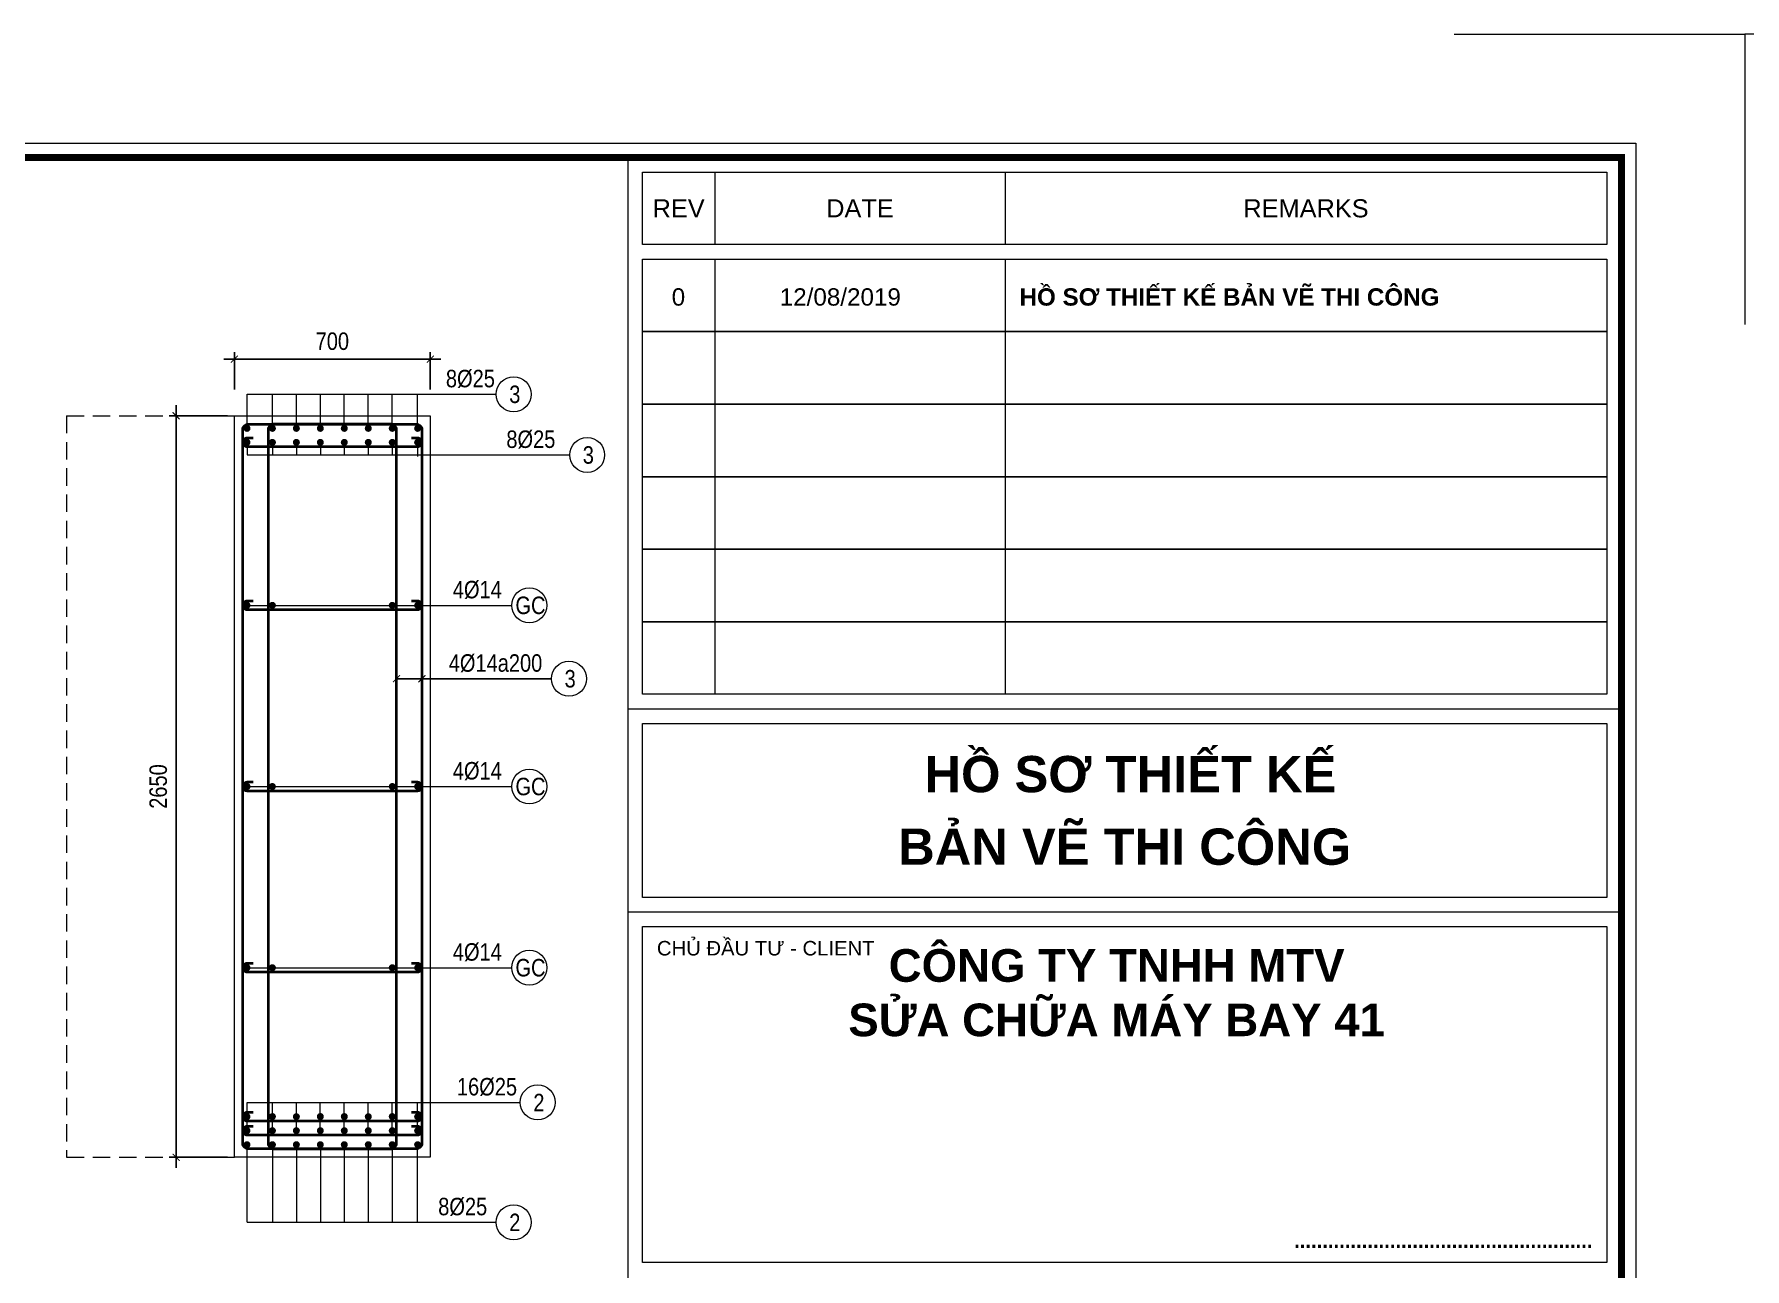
# Model space of a CAD drawing. Header units: millimetres. Extents: x 3014920 to 3563667, y -1638653 to -1356471.
# Drawn here: x 3165103 to 3171218, y -1610087 to -1605675 of the extents above; entities that cross this region are included whole.
import ezdxf
from ezdxf.enums import TextEntityAlignment as Align

# ---------------------------------------------------------------- set-up
doc = ezdxf.new("R2010")
doc.units = ezdxf.units.MM
doc.header["$MEASUREMENT"] = 0
doc.header["$PDMODE"] = 2
doc.linetypes.add('HIDDEN', pattern=[0.375, 0.25, -0.125])
doc.layers.get('0').update_dxf_attribs({"lineweight": 9})
doc.layers.get('Defpoints').update_dxf_attribs({"color": 10, "lineweight": 0})
for name, color, linetype, lineweight in [('CDAI', 21, 'Continuous', 40), ('CTHEP', 50, 'Continuous', 50), ('DBAO', 90, 'Continuous', 13), ('DGIONG', 130, 'Continuous', 13), ('KTH', 154, 'Continuous', 9), ('Net khuat', 8, 'HIDDEN', 13), ('TEXT', 7, 'Continuous', 15)]:
    doc.layers.add(name, color=color, linetype=linetype, lineweight=lineweight)
doc.layers.add('CHG_XX_Khung ten$0$TKTC', color=1, linetype='Continuous')
doc.styles.add('CHG_XX_Khung ten$0$A1 BORDER$0$ARIAL', font='arial.ttf')
doc.styles.add('CHG_XX_Khung ten$0$A1 BORDER$0$Title Block DD$0$ARIAL', font='arial.ttf')
doc.styles.add('CHG_XX_Khung ten$0$A1 BORDER$0$Title Block DD$0$Arial - Bold', font='arialbd.ttf', dxfattribs={"height": 2.5})
doc.styles.add('CHG_XX_Khung ten$0$arial', font='arial.ttf')
doc.styles.add('CHG_XX_Khung ten$0$Arial - Bold', font='arialbd.ttf')
doc.styles.add('CHG_XX_Khung ten$0$ArialB', font='arialbd.ttf')
doc.styles.add('Star-HelCon', font='VHELVCN_0.TTF')
doc.styles.add('TTP-HelCon', font='VHELVCN_0.TTF')
doc.dimstyles.new('TTP-25', dxfattribs={"dimscale": 25, "dimtxt": 2.5, "dimasz": 1, "dimexe": 1, "dimexo": 1, "dimgap": 0.09, "dimtad": 0, "dimdec": 4, "dimrnd": 1, "dimzin": 9, "dimdsep": 46, "dimtxsty": 'TTP-HelCon', "dimblk": 'ARCHTICK', "dimcen": 0.09, "dimdle": 1.5, "dimclrd": 256, "dimclre": 256, "dimclrt": 7, "dimadec": 0, "dimazin": 0, "dimtfac": 1, "dimtdec": 4, "dimtmove": 0, "dimatfit": 3, "dimldrblk": 'ARCHTICK', "dimfxl": 1, "dimtvp": 1, "dimtolj": 1, "dimtzin": 0, "dimarcsym": 0})

# ---------------------------------------------------------------- blocks, each defined once
blk = doc.blocks.new('_ArchTick')
at = {"color": 0, "linetype": 'ByBlock', "const_width": 0.15}
blk.add_lwpolyline([(-0.5, -0.5), (0.5, 0.5)], dxfattribs=at)
blk = doc.blocks.new('*D91')
at = {"layer": 'Defpoints', "color": 0, "ltscale": 500, "transparency": 16777216}
for p in [(3165819, -1607038.7), (3165610.7, -1609688.7), (3165819, -1609688.7)]:
    blk.add_point(p, dxfattribs=at)
at = {"layer": 'KTH', "lineweight": -2, "ltscale": 500, "transparency": 16777216}
for p, q in [((3165610.7, -1607001.2), (3165610.7, -1609726.2)), ((3165794, -1607038.7), (3165585.7, -1607038.7)), ((3165794, -1609688.7), (3165585.7, -1609688.7))]:
    blk.add_line(p, q, dxfattribs=at)
at = {"layer": 'KTH', "lineweight": -2, "ltscale": 500, "transparency": 16777216, "xscale": 25, "yscale": 25, "zscale": 25}
for p, rotation in [((3165610.7, -1607038.7), 90), ((3165610.7, -1609688.7), 270)]:
    blk.add_blockref('_ArchTick', p, dxfattribs=dict(at, rotation=rotation))
at = {"layer": 'KTH', "color": 7, "ltscale": 500, "transparency": 16777216, "insert": (3165546.9, -1608363.7), "char_height": 62.5, "attachment_point": 5, "rotation": 90, "style": 'TTP-HelCon'}
blk.add_mtext('\\A1;2650', dxfattribs=at)
blk = doc.blocks.new('*D92')
at = {"layer": 'Defpoints', "color": 0, "ltscale": 500, "transparency": 16777216}
for p in [(3165819, -1606836.4), (3165819, -1606969.7), (3166519, -1606969.7)]:
    blk.add_point(p, dxfattribs=at)
at = {"layer": 'KTH', "lineweight": -2, "ltscale": 500, "transparency": 16777216}
for p, q in [((3165819, -1606944.7), (3165819, -1606811.4)), ((3166519, -1606944.7), (3166519, -1606811.4)), ((3166556.5, -1606836.4), (3165781.5, -1606836.4))]:
    blk.add_line(p, q, dxfattribs=at)
at = {"layer": 'KTH', "lineweight": -2, "ltscale": 500, "transparency": 16777216, "xscale": 25, "yscale": 25, "zscale": 25, "rotation": 180}
blk.add_blockref('_ArchTick', (3165819, -1606836.4), dxfattribs=at)
at = {"layer": 'KTH', "lineweight": -2, "ltscale": 500, "transparency": 16777216, "xscale": 25, "yscale": 25, "zscale": 25}
blk.add_blockref('_ArchTick', (3166519, -1606836.4), dxfattribs=at)
at = {"layer": 'KTH', "color": 7, "ltscale": 500, "transparency": 16777216, "insert": (3166169, -1606772.6), "char_height": 62.5, "attachment_point": 5, "style": 'TTP-HelCon'}
blk.add_mtext('\\A1;700', dxfattribs=at)
blk = doc.blocks.new('CHG_XX_Khung ten')
for p, q in [((687, 577), (687, 17)), ((687, 501), (824, 501)), ((687, 473), (824, 473))]:
    blk.add_line(p, q)
at = {"linetype": 'Continuous'}
for p, q in [((699, 575), (699, 565)), ((739, 575), (739, 565)), ((699, 563), (699, 503)), ((739, 563), (739, 503))]:
    blk.add_line(p, q, dxfattribs=at)
blk.add_lwpolyline([(15, 579), (826, 579), (826, 15), (15, 15)], close=True)
at = {"color": 4, "linetype": 'Continuous', "const_width": 1}
blk.add_lwpolyline([(17, 577), (824, 577), (824, 17), (17, 17)], close=True, dxfattribs=at)
at = {"linetype": 'Continuous'}
for points in [[(822, 565), (689, 565), (689, 575), (822, 575)], [(822, 553), (689, 553), (689, 563), (822, 563)], [(822, 543), (689, 543), (689, 553), (822, 553)], [(822, 533), (689, 533), (689, 543), (822, 543)], [(822, 523), (689, 523), (689, 533), (822, 533)], [(822, 513), (689, 513), (689, 523), (822, 523)], [(822, 503), (689, 503), (689, 513), (822, 513)], [(689, 499), (822, 499), (822, 475), (689, 475)]]:
    blk.add_lwpolyline(points, close=True, dxfattribs=at)
at = {"layer": 'Defpoints', "color": 1, "ltscale": 2}
for points in [[(40.06, 594), (0, 594), (0, 554)], [(800.94, 594), (841, 594), (841, 554)]]:
    blk.add_lwpolyline(points, dxfattribs=at)
for s, height, style, p in [('REV', 2.5, 'CHG_XX_Khung ten$0$A1 BORDER$0$ARIAL', (694, 570)), ('DATE', 2.5, 'CHG_XX_Khung ten$0$A1 BORDER$0$ARIAL', (719, 570)), ('REMARKS', 2.5, 'CHG_XX_Khung ten$0$A1 BORDER$0$ARIAL', (780.5, 570)), ('0', 2.39, 'CHG_XX_Khung ten$0$arial', (693.97, 557.78)), ('12/08/2019', 2.389, 'CHG_XX_Khung ten$0$arial', (716.29, 557.78))]:
    blk.add_text(s, height=height, dxfattribs=dict(style=style)).set_placement(p, align=Align.MIDDLE_CENTER)
for s, height, style, p in [('HỒ SƠ THIẾT KẾ BẢN VẼ THI CÔNG', 2.3887, 'CHG_XX_Khung ten$0$ArialB', (741, 557.78)), ('CHỦ ĐẦU TƯ - CLIENT', 2, 'CHG_XX_Khung ten$0$A1 BORDER$0$Title Block DD$0$ARIAL', (691, 468))]:
    blk.add_text(s, height=height, dxfattribs=dict(style=style)).set_placement(p, align=Align.MIDDLE_LEFT)
at = {"style": 'CHG_XX_Khung ten$0$A1 BORDER$0$Title Block DD$0$Arial - Bold'}
blk.add_text('.....................................................', height=2, dxfattribs=at).set_placement((820, 427.69), align=Align.MIDDLE_RIGHT)
at = {"layer": 'CHG_XX_Khung ten$0$TKTC', "style": 'CHG_XX_Khung ten$0$Arial - Bold'}
for s, p in [('HỒ SƠ THIẾT KẾ', (756.29, 492)), ('BẢN VẼ THI CÔNG', (755.5, 482))]:
    blk.add_text(s, height=5, dxfattribs=at).set_placement(p, align=Align.MIDDLE_CENTER)
at = {"ltscale": 10, "insert": (754.39, 467.87), "char_height": 4.5, "width": 83.001, "attachment_point": 2, "style": 'CHG_XX_Khung ten$0$A1 BORDER$0$Title Block DD$0$Arial - Bold', "bg_fill": 2}
blk.add_mtext('CÔNG TY TNHH MTV\\PSỬA CHỮA MÁY BAY 41', dxfattribs=at)
at = {"linetype": 'Continuous'}
blk.add_lwpolyline([(689, 471), (822, 471), (822, 424.69), (689, 424.69)], close=True, dxfattribs=at)

msp = doc.modelspace()

# ---------------------------------------------------------------- linework, layer by layer
at = {"layer": 'CDAI'}
for points in [[(3165867.7096, -1607068.69693), (3166470.2096, -1607068.69693, -0.4142135624), (3166488.9596, -1607087.44693), (3166488.9596, -1609639.94693, -0.4142135624), (3166470.2096, -1609658.69693), (3165867.7096, -1609658.69693, -0.4142135624), (3165848.9596, -1609639.94693), (3165848.9596, -1607087.44693, -0.4142135624)], [(3166379.49532, -1607068.69693), (3165958.42389, -1607068.69694, 0.4142135624), (3165939.67389, -1607087.44694), (3165939.67389, -1609639.94694, 0.4142135624), (3165958.42389, -1609658.69694), (3166379.49532, -1609658.69693, 0.4142135624), (3166398.24532, -1609639.94693), (3166398.24532, -1607087.44693, 0.4142135624)]]:
    msp.add_lwpolyline(points, format="xyb", close=True, dxfattribs=at)
for points in [[(3165885.87959, -1607118.69693), (3165863.9596, -1607118.69693, 0.4142135624), (3165848.9596, -1607133.69693, 0.4142135624), (3165863.9596, -1607148.69693), (3166473.9596, -1607148.69693, 0.4142135624), (3166488.9596, -1607133.69693, 0.4142135624), (3166473.9596, -1607118.69693), (3166452.03961, -1607118.69693)], [(3165885.87959, -1607701.19694), (3165863.9596, -1607701.19694, 0.4142135624), (3165848.9596, -1607716.19694, 0.4142135624), (3165863.9596, -1607731.19694), (3166473.9596, -1607731.19694, 0.4142135624), (3166488.9596, -1607716.19694, 0.4142135624), (3166473.9596, -1607701.19694), (3166452.03961, -1607701.19694)], [(3165885.87959, -1608348.69693), (3165863.9596, -1608348.69693, 0.4142135624), (3165848.9596, -1608363.69693, 0.4142135624), (3165863.9596, -1608378.69693), (3166473.9596, -1608378.69693, 0.4142135624), (3166488.9596, -1608363.69693, 0.4142135624), (3166473.9596, -1608348.69693), (3166452.03961, -1608348.69693)], [(3165885.87959, -1608996.19694), (3165863.9596, -1608996.19694, 0.4142135624), (3165848.9596, -1609011.19694, 0.4142135624), (3165863.9596, -1609026.19694), (3166473.9596, -1609026.19694, 0.4142135624), (3166488.9596, -1609011.19694, 0.4142135624), (3166473.9596, -1608996.19694), (3166452.03961, -1608996.19694)], [(3165885.87959, -1609528.69694), (3165863.9596, -1609528.69694, 0.4142135624), (3165848.9596, -1609543.69694, 0.4142135624), (3165863.9596, -1609558.69694), (3166473.9596, -1609558.69694, 0.4142135624), (3166488.9596, -1609543.69694, 0.4142135624), (3166473.9596, -1609528.69694), (3166452.03961, -1609528.69694)], [(3165885.87959, -1609578.69694), (3165863.9596, -1609578.69694, 0.4142135624), (3165848.9596, -1609593.69694, 0.4142135624), (3165863.9596, -1609608.69694), (3166473.9596, -1609608.69694, 0.4142135624), (3166488.9596, -1609593.69694, 0.4142135624), (3166473.9596, -1609578.69694), (3166452.03961, -1609578.69694)]]:
    msp.add_lwpolyline(points, format="xyb", dxfattribs=at)
at = {"layer": 'CTHEP', "const_width": 12.5}
for points in [[(3165857.7096, -1607083.69693, 1), (3165870.2096, -1607083.69693, 1)], [(3165948.42389, -1607083.69693, -1), (3165960.92389, -1607083.69693, -1)], [(3166034.13817, -1607083.69693, -1), (3166046.63817, -1607083.69693, -1)], [(3166119.85246, -1607083.69693, -1), (3166132.35246, -1607083.69693, -1)], [(3166218.06675, -1607083.69693, 1), (3166205.56675, -1607083.69693, 1)], [(3166303.78103, -1607083.69693, 1), (3166291.28103, -1607083.69693, 1)], [(3166389.49532, -1607083.69693, 1), (3166376.99532, -1607083.69693, 1)], [(3166467.7096, -1607083.69693, 1), (3166480.2096, -1607083.69693, 1)], [(3165857.7096, -1607133.69693, 1), (3165870.2096, -1607133.69693, 1)], [(3165948.42389, -1607133.69693, -1), (3165960.92389, -1607133.69693, -1)], [(3166034.13817, -1607133.69693, -1), (3166046.63817, -1607133.69693, -1)], [(3166119.85246, -1607133.69693, -1), (3166132.35246, -1607133.69693, -1)], [(3166205.56675, -1607133.69693, -1), (3166218.06675, -1607133.69693, -1)], [(3166303.78103, -1607133.69693, 1), (3166291.28103, -1607133.69693, 1)], [(3166376.99532, -1607133.69693, -1), (3166389.49532, -1607133.69693, -1)], [(3166467.7096, -1607133.69693, 1), (3166480.2096, -1607133.69693, 1)], [(3165857.7096, -1607716.19694, 1), (3165870.2096, -1607716.19694, 1)], [(3165948.42389, -1607716.19694, 1), (3165960.92389, -1607716.19694, 1)], [(3166376.99532, -1607716.19694, 1), (3166389.49532, -1607716.19694, 1)], [(3166467.7096, -1607716.19694, 1), (3166480.2096, -1607716.19694, 1)], [(3165857.7096, -1608363.69693, 1), (3165870.2096, -1608363.69693, 1)], [(3165948.42389, -1608363.69694, 1), (3165960.92389, -1608363.69694, 1)], [(3166376.99532, -1608363.69693, 1), (3166389.49532, -1608363.69693, 1)], [(3166467.7096, -1608363.69693, 1), (3166480.2096, -1608363.69693, 1)], [(3165857.7096, -1609011.19694, 1), (3165870.2096, -1609011.19694, 1)], [(3165948.42389, -1609011.19694, 1), (3165960.92389, -1609011.19694, 1)], [(3166376.99532, -1609011.19694, 1), (3166389.49532, -1609011.19694, 1)], [(3166467.7096, -1609011.19694, 1), (3166480.2096, -1609011.19694, 1)], [(3165857.7096, -1609543.69694, -1), (3165870.2096, -1609543.69694, -1)], [(3165948.42389, -1609543.25119, -1), (3165960.92389, -1609543.25119, -1)], [(3166034.13817, -1609543.69693, 1), (3166046.63817, -1609543.69693, 1)], [(3166119.85246, -1609543.25118, 1), (3166132.35246, -1609543.25118, 1)], [(3166218.06675, -1609543.25118, -1), (3166205.56675, -1609543.25118, -1)], [(3166303.78103, -1609543.69693, -1), (3166291.28103, -1609543.69693, -1)], [(3166376.99532, -1609543.25119, -1), (3166389.49532, -1609543.25119, -1)], [(3166467.7096, -1609543.69694, -1), (3166480.2096, -1609543.69694, -1)], [(3165857.7096, -1609593.69694, -1), (3165870.2096, -1609593.69694, -1)], [(3165857.7096, -1609643.69693, 1), (3165870.2096, -1609643.69693, 1)], [(3165948.42389, -1609593.69694, -1), (3165960.92389, -1609593.69694, -1)], [(3165948.42389, -1609643.69693, 1), (3165960.92389, -1609643.69693, 1)], [(3166034.13817, -1609593.69693, 1), (3166046.63817, -1609593.69693, 1)], [(3166034.13817, -1609643.69693, 1), (3166046.63817, -1609643.69693, 1)], [(3166119.85246, -1609593.69693, 1), (3166132.35246, -1609593.69693, 1)], [(3166119.85246, -1609643.69693, 1), (3166132.35246, -1609643.69693, 1)], [(3166218.06675, -1609593.69693, -1), (3166205.56675, -1609593.69693, -1)], [(3166218.06675, -1609643.69693, -1), (3166205.56675, -1609643.69693, -1)], [(3166303.78103, -1609593.69693, -1), (3166291.28103, -1609593.69693, -1)], [(3166303.78103, -1609643.69693, -1), (3166291.28103, -1609643.69693, -1)], [(3166376.99532, -1609593.69694, -1), (3166389.49532, -1609593.69694, -1)], [(3166389.49532, -1609643.69693, -1), (3166376.99532, -1609643.69693, -1)], [(3166467.7096, -1609593.69694, -1), (3166480.2096, -1609593.69694, -1)], [(3166467.7096, -1609643.69693, 1), (3166480.2096, -1609643.69693, 1)]]:
    msp.add_lwpolyline(points, format="xyb", close=True, dxfattribs=at)
at = {"layer": 'DBAO', "flags": 128}
for points in [[(3165818.9596, -1607038.69693), (3166518.9596, -1607038.69693)], [(3166518.9596, -1607038.69693), (3166518.9596, -1609688.69693), (3165818.9596, -1609688.69693), (3165818.9596, -1607038.69693)]]:
    msp.add_lwpolyline(points, dxfattribs=at)
at = {"layer": 'DGIONG'}
for p, q in [((3165863.9596, -1607083.69693), (3165863.9596, -1606961.94693)), ((3165863.9596, -1606961.94693), (3166754.55611, -1606961.94693)), ((3165954.67389, -1607083.69693), (3165954.67389, -1606961.94694)), ((3166040.38817, -1607083.69693), (3166040.38817, -1606961.94694)), ((3166126.10246, -1607089.94693), (3166126.10246, -1606961.94693)), ((3166211.81675, -1607083.69693), (3166211.81675, -1606961.94693)), ((3166297.53103, -1607083.69693), (3166297.53103, -1606961.94694)), ((3166383.24532, -1607083.69693), (3166383.24532, -1606961.94694)), ((3166473.9596, -1607083.69693), (3166473.9596, -1606961.94693)), ((3165863.9596, -1607133.69693), (3165863.9596, -1607178.69693)), ((3165954.67389, -1607133.69693), (3165954.67389, -1607178.69694)), ((3166040.38817, -1607133.69693), (3166040.38817, -1607178.69694)), ((3166126.10246, -1607133.69693), (3166126.10246, -1607178.69694)), ((3166211.81675, -1607133.69693), (3166211.81675, -1607178.69694)), ((3166297.53103, -1607133.69693), (3166297.53103, -1607178.69694)), ((3166383.24532, -1607133.69693), (3166383.24532, -1607178.69694)), ((3166473.9596, -1607133.69693), (3166473.9596, -1607183.69693)), ((3165863.9596, -1607178.69693), (3167017.39714, -1607178.69693)), ((3165863.9596, -1607716.19694), (3166810.52067, -1607716.19694)), ((3165863.9596, -1608363.69693), (3166810.52067, -1608363.69694)), ((3165863.9596, -1609011.19694), (3166810.52067, -1609011.19694)), ((3165863.9596, -1609492.80543), (3166840.71099, -1609492.80543)), ((3165863.9596, -1609593.69694), (3165863.9596, -1609492.80543)), ((3165954.67389, -1609593.69694), (3165954.67389, -1609492.80544)), ((3166040.38817, -1609593.69693), (3166040.38817, -1609492.80543)), ((3166297.53103, -1609593.69693), (3166297.53103, -1609492.80543)), ((3166383.24532, -1609593.69694), (3166383.24532, -1609492.80544)), ((3166473.9596, -1609593.69694), (3166473.9596, -1609492.80543)), ((3165863.9596, -1609921.09876), (3165863.9596, -1609643.69693)), ((3165954.67389, -1609643.69694), (3165954.67389, -1609921.09876)), ((3166040.38817, -1609643.69694), (3166040.38817, -1609921.09876)), ((3166126.10246, -1609643.69693), (3166126.10246, -1609921.09876)), ((3166211.81675, -1609643.69693), (3166211.81675, -1609921.09876)), ((3166297.53103, -1609643.69694), (3166297.53103, -1609921.09876)), ((3166383.24532, -1609643.69694), (3166383.24532, -1609921.09876)), ((3166473.9596, -1609921.09876), (3166473.9596, -1609643.69693)), ((3165863.9596, -1609921.09876), (3166754.55611, -1609921.09876))]:
    msp.add_line(p, q, dxfattribs=at)
for centre in [(3166817.05611, -1606961.94693), (3167079.89714, -1607178.69693), (3166873.02067, -1607716.19694), (3167014.88644, -1607978.54046), (3166873.02067, -1608363.69694), (3166873.02067, -1609011.19694), (3166903.21099, -1609492.80543), (3166817.05611, -1609921.09876)]:
    msp.add_circle(centre, 62.5, dxfattribs=at)

# ---------------------------------------------------------------- texts
at = {"layer": 'TEXT', "style": 'TTP-HelCon'}
for s, p in [('8Þ25', (3166574.91794, -1606936.94693)), ('8Þ25', (3166791.01787, -1607153.69693)), ('4Þ14', (3166599.6854, -1607691.19694)), ('4Þ14a200', (3166585.03814, -1607953.54046)), ('4Þ14', (3166599.6854, -1608338.69694)), ('4Þ14', (3166599.6854, -1608986.19694)), ('16Þ25', (3166614.33172, -1609467.80543)), ('8Þ25', (3166547.41794, -1609896.09876))]:
    msp.add_text(s, height=62.5, dxfattribs=at).set_placement(p)
at = {"layer": 'TEXT', "style": 'Star-HelCon'}
for s, p in [('3', (3166821.22278, -1606961.94693)), ('3', (3167084.0638, -1607178.69693)), ('GC', (3166877.18733, -1607716.19694)), ('3', (3167019.0531, -1607978.54046)), ('GC', (3166877.18733, -1608363.69694)), ('GC', (3166877.18733, -1609011.19694)), ('2', (3166907.37765, -1609492.80543)), ('2', (3166821.22278, -1609921.09876))]:
    msp.add_text(s, height=62.5, dxfattribs=at).set_placement(p, align=Align.MIDDLE)

# ---------------------------------------------------------------- dimensions: what is measured, and where the dimension line sits
at = {"layer": 'KTH', "ltscale": 500}
dim = msp.add_linear_dim(base=(3165818.9596, -1606836.44693), p1=(3166518.9596, -1606969.68499), p2=(3165818.9596, -1606969.68499), dimstyle='TTP-25', dxfattribs=at)
dim.commit()
dim.dimension.update_dxf_attribs({"geometry": '*D92', "text_midpoint": (3166168.9596, -1606772.6136)})
dim = msp.add_linear_dim(base=(3165610.72196, -1609688.69693), p1=(3165818.9596, -1607038.69693), p2=(3165818.9596, -1609688.69693), angle=90, dimstyle='TTP-25', dxfattribs=at)
dim.commit()
dim.dimension.update_dxf_attribs({"geometry": '*D91', "text_midpoint": (3165546.88863, -1608363.69693)})

# ---------------------------------------------------------------- leaders
at = {"layer": 'DGIONG'}
for points in [[(3166398.24532, -1607978.54046), (3166952.38644, -1607978.54046)], [(3166488.9596, -1607978.54046), (3166952.38644, -1607978.54046)]]:
    msp.add_leader(points, dimstyle='TTP-25', dxfattribs=at)

# ---------------------------------------------------------------- next in the draw order: block references
at = {"color": 5, "xscale": 25.92478421704392, "yscale": 25.92478421704392, "zscale": 25.92478421704392}
msp.add_blockref('CHG_XX_Khung ten', (3149415.08851, -1621074.38806), dxfattribs=at)

# ---------------------------------------------------------------- next in the draw order: linework, layer by layer
at = {"layer": 'DGIONG'}
for p, q in [((3166125.90637, -1609593.69694), (3166125.90637, -1609492.80544)), ((3166211.62066, -1609593.69693), (3166211.62066, -1609492.80543))]:
    msp.add_line(p, q, dxfattribs=at)
at = {"layer": 'Net khuat', "ltscale": 250}
for p, q in [((3165218.9596, -1607038.69693), (3165218.9596, -1609688.69693)), ((3165218.9596, -1607038.69693), (3165818.9596, -1607038.69693)), ((3165218.9596, -1609688.69693), (3165818.9596, -1609688.69693))]:
    msp.add_line(p, q, dxfattribs=at)

# ---------------------------------------------------------------- next in the draw order: block references
at = {"color": 5, "xscale": 25.92478421704392, "yscale": 25.92478421704392, "zscale": 25.92478421704392}
msp.add_blockref('CHG_XX_Khung ten', (3171217.83203, -1621074.38806), dxfattribs=at)

doc.saveas('drawing.dxf')
